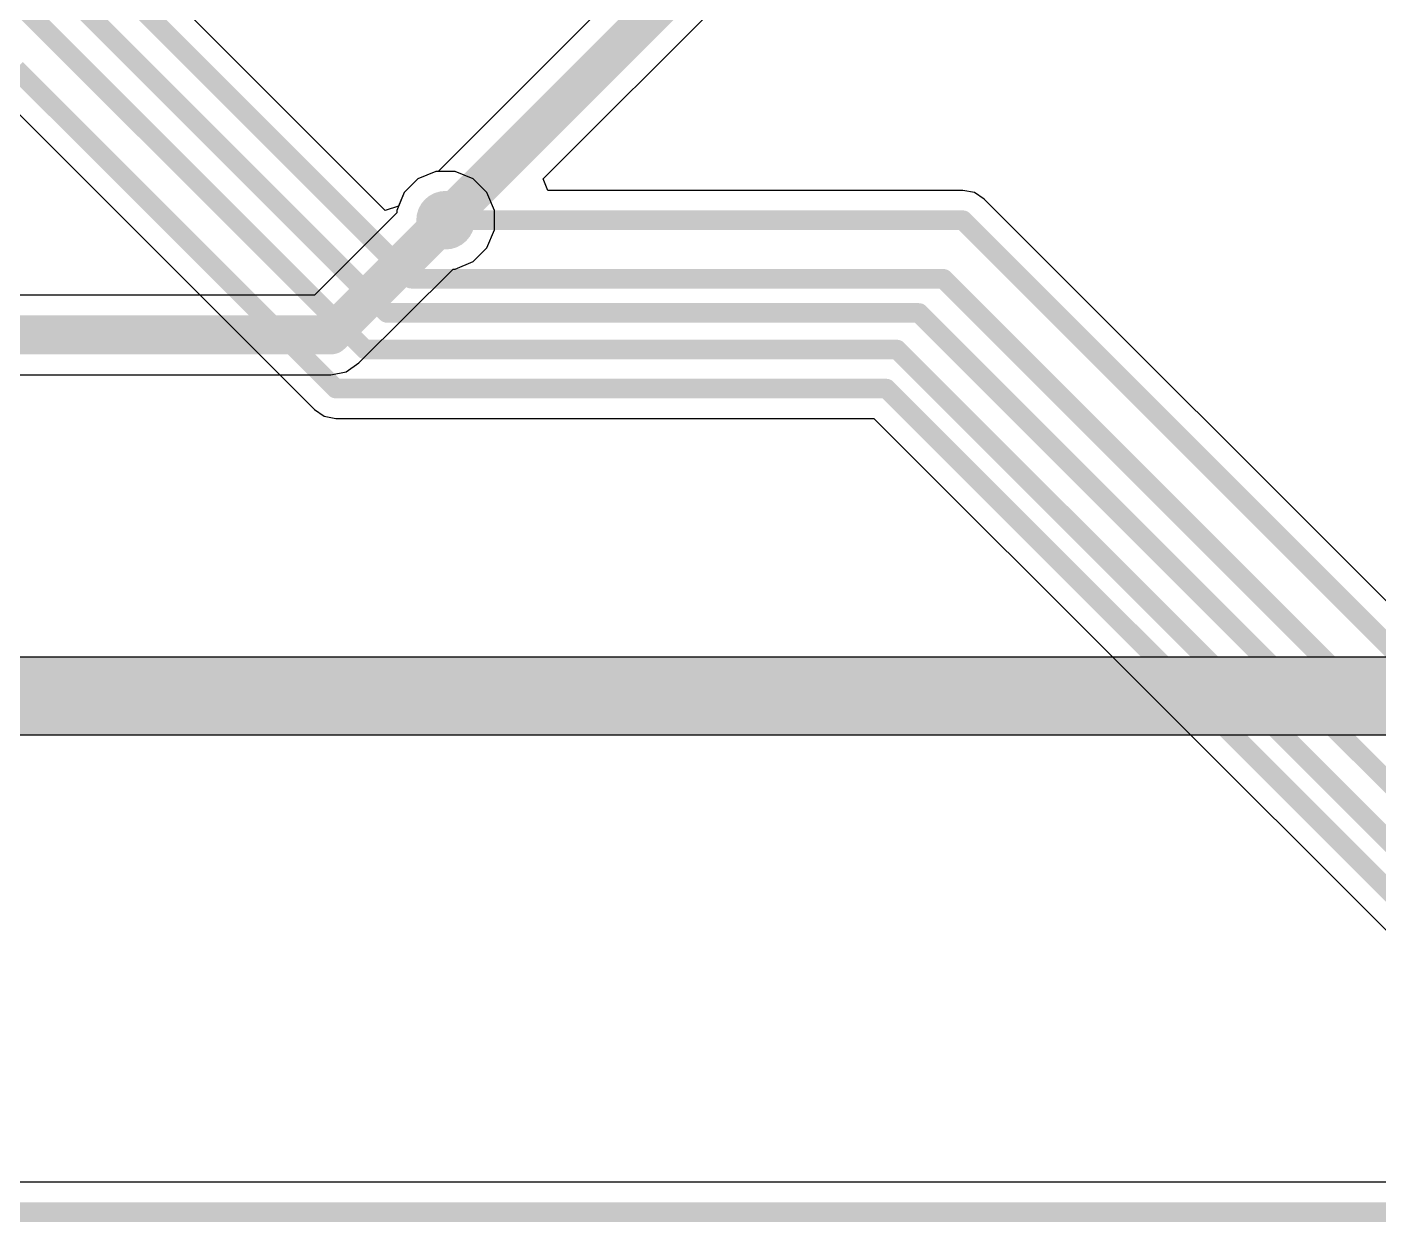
# Model space of a CAD drawing. Header units: inches. Extents: x -5 to 179, y -47 to 8.
# Drawn here: x 99.11 to 112.96, y -36.76 to -24.52 of the extents above; entities that cross this region are included whole.
import ezdxf

# ---------------------------------------------------------------- set-up
doc = ezdxf.new("R2010")
doc.units = ezdxf.units.IN
for name, color, linetype in [('Bottom Layer', 5, 'Continuous'), ('Keep-Out Layer', 6, 'Continuous'), ('Mechanical 1', 6, 'Continuous'), ('Top Layer', 1, 'Continuous'), ('Top Solder', 216, 'Continuous'), ('Via Holes', 16, 'Continuous')]:
    doc.layers.add(name, color=color, linetype=linetype)

msp = doc.modelspace()

# ---------------------------------------------------------------- hatches: boundary and pattern name
at = {"layer": 'Bottom Layer'}
h = msp.add_hatch(color=5, dxfattribs=at)
edge = h.paths.add_edge_path()
edge.add_arc((103.4, -26.5), 0.3, 0, 360)
at = {"layer": 'Top Layer'}
h = msp.add_hatch(color=1, dxfattribs=at)
edge = h.paths.add_edge_path()
edge.add_arc((103.4, -26.5), 0.3, 0, 360)
at = {"layer": 'Via Holes'}
h = msp.add_hatch(color=7, dxfattribs=at)
edge = h.paths.add_edge_path()
edge.add_arc((103.4, -26.5), 0.15, 0, 360)

# ---------------------------------------------------------------- linework, layer by layer
at = {"layer": 'Bottom Layer'}
for p, q in [((106.992, -22.331), (103.323, -26)), ((104.4, -26.077), (107.688, -22.788)), ((102.783, -26.4), (100.131, -23.748)), ((98.912, -25.295), (102.059, -28.441)), ((103.301, -26), (103.117, -26.076)), ((103.323, -26), (103.301, -26)), ((103.117, -26.076), (102.976, -26.217)), ((104.449, -26.194), (104.4, -26.077)), ((102.976, -26.217), (102.918, -26.356)), ((108.7, -26.194), (104.449, -26.194)), ((108.817, -26.217), (108.7, -26.194)), ((108.7, -26.194), (108.7, -26.194)), ((108.916, -26.284), (108.817, -26.217)), ((115.527, -32.894), (108.916, -26.284)), ((102.918, -26.356), (102.783, -26.4)), ((102.059, -28.441), (102.059, -28.441)), ((102.059, -28.441), (102.158, -28.508)), ((102.158, -28.508), (102.275, -28.531)), ((102.275, -28.531), (102.275, -28.531)), ((102.275, -28.531), (107.789, -28.531)), ((107.789, -28.531), (114.475, -35.216)), ((173.026, -36.358), (0.304, -36.358))]:
    msp.add_line(p, q, dxfattribs=at)
for points in [[(103.4, -26.5, 0.4, 0.4, 0), (107.4, -22.5, 0.4, 0.4, 0)], [(99.225, -23.875, 0.2, 0.2, 0), (102.8, -27.45, 0.2, 0.2, 0)], [(99.825, -23.875, 0.2, 0.2, 0), (103.05, -27.1, 0.2, 0.2, 0)], [(98.725, -23.975, 0.2, 0.2, 0), (102.575, -27.825, 0.2, 0.2, 0)], [(98.999, -24.949, 0.2, 0.2, 0), (102.275, -28.225, 0.2, 0.2, 0)], [(103.4, -26.5, 0.2, 0.2, 0), (108.7, -26.5, 0.2, 0.2, 0)], [(108.7, -26.5, 0.2, 0.2, 0), (115.4, -33.2, 0.2, 0.2, 0)], [(103.05, -27.1, 0.2, 0.2, 0), (108.5, -27.1, 0.2, 0.2, 0)], [(108.5, -27.1, 0.2, 0.2, 0), (115.1, -33.7, 0.2, 0.2, 0)], [(102.8, -27.45, 0.2, 0.2, 0), (108.25, -27.45, 0.2, 0.2, 0)], [(108.25, -27.45, 0.2, 0.2, 0), (114.9, -34.1, 0.2, 0.2, 0)], [(102.575, -27.825, 0.2, 0.2, 0), (108.025, -27.825, 0.2, 0.2, 0)], [(108.025, -27.825, 0.2, 0.2, 0), (114.8, -34.6, 0.2, 0.2, 0)], [(102.275, -28.225, 0.2, 0.2, 0), (107.916, -28.225, 0.2, 0.2, 0)], [(107.916, -28.225, 0.2, 0.2, 0), (114.691, -35, 0.2, 0.2, 0)]]:
    msp.add_lwpolyline(points, format="xyseb", dxfattribs=at)
for points in [[(103.3, -26.5, 0.2, 0.2, 1), (103.5, -26.5, 0.2, 0.2, 1)], [(103.35, -26.5, 0.1, 0.1, 1), (103.45, -26.5, 0.1, 0.1, 1)], [(108.65, -26.5, 0.1, 0.1, 1), (108.75, -26.5, 0.1, 0.1, 1)], [(108.65, -26.5, 0.1, 0.1, 1), (108.75, -26.5, 0.1, 0.1, 1)], [(103, -27.1, 0.1, 0.1, 1), (103.1, -27.1, 0.1, 0.1, 1)], [(103, -27.1, 0.1, 0.1, 1), (103.1, -27.1, 0.1, 0.1, 1)], [(108.45, -27.1, 0.1, 0.1, 1), (108.55, -27.1, 0.1, 0.1, 1)], [(108.45, -27.1, 0.1, 0.1, 1), (108.55, -27.1, 0.1, 0.1, 1)], [(102.75, -27.45, 0.1, 0.1, 1), (102.85, -27.45, 0.1, 0.1, 1)], [(102.75, -27.45, 0.1, 0.1, 1), (102.85, -27.45, 0.1, 0.1, 1)], [(108.2, -27.45, 0.1, 0.1, 1), (108.3, -27.45, 0.1, 0.1, 1)], [(108.2, -27.45, 0.1, 0.1, 1), (108.3, -27.45, 0.1, 0.1, 1)], [(102.525, -27.825, 0.1, 0.1, 1), (102.625, -27.825, 0.1, 0.1, 1)], [(102.525, -27.825, 0.1, 0.1, 1), (102.625, -27.825, 0.1, 0.1, 1)], [(107.975, -27.825, 0.1, 0.1, 1), (108.075, -27.825, 0.1, 0.1, 1)], [(107.975, -27.825, 0.1, 0.1, 1), (108.075, -27.825, 0.1, 0.1, 1)], [(102.225, -28.225, 0.1, 0.1, 1), (102.325, -28.225, 0.1, 0.1, 1)], [(102.225, -28.225, 0.1, 0.1, 1), (102.325, -28.225, 0.1, 0.1, 1)], [(107.866, -28.225, 0.1, 0.1, 1), (107.966, -28.225, 0.1, 0.1, 1)], [(107.866, -28.225, 0.1, 0.1, 1), (107.966, -28.225, 0.1, 0.1, 1)]]:
    msp.add_lwpolyline(points, format="xyseb", close=True, dxfattribs=at)
at = {"layer": 'Keep-Out Layer'}
msp.add_lwpolyline([(-0.001, -36.664, 0.2, 0.2, 0), (173.332, -36.664, 0.2, 0.2, 0)], format="xyseb", dxfattribs=at)
at = {"layer": 'Mechanical 1'}
msp.add_lwpolyline([(97.375, -31.375, 0.8, 0.8, 0), (144.95, -31.375, 0.8, 0.8, 0)], format="xyseb", dxfattribs=at)
at = {"layer": 'Top Layer'}
for p, q in [((103.301, -26), (103.117, -26.076)), ((103.499, -26), (103.301, -26)), ((103.683, -26.076), (103.499, -26)), ((103.117, -26.076), (102.976, -26.217)), ((103.824, -26.217), (103.683, -26.076)), ((102.976, -26.217), (102.9, -26.401)), ((103.9, -26.401), (103.824, -26.217)), ((102.9, -26.423), (102.056, -27.267)), ((102.9, -26.401), (102.9, -26.423)), ((103.9, -26.599), (103.9, -26.401)), ((103.824, -26.783), (103.9, -26.599)), ((103.683, -26.924), (103.824, -26.783)), ((102.513, -27.963), (103.477, -27)), ((103.477, -27), (103.499, -27)), ((103.499, -27), (103.683, -26.924)), ((102.056, -27.267), (98.824, -27.267)), ((102.381, -28.052), (102.513, -27.963)), ((98.824, -28.083), (102.225, -28.083)), ((102.225, -28.083), (102.381, -28.052)), ((102.225, -28.083), (102.225, -28.083)), ((173.026, -36.358), (0.304, -36.358))]:
    msp.add_line(p, q, dxfattribs=at)
for points in [[(102.225, -27.675, 0.4, 0.4, 0), (103.4, -26.5, 0.4, 0.4, 0)], [(98.525, -27.675, 0.4, 0.4, 0), (102.225, -27.675, 0.4, 0.4, 0)]]:
    msp.add_lwpolyline(points, format="xyseb", dxfattribs=at)
for points in [[(103.3, -26.5, 0.2, 0.2, 1), (103.5, -26.5, 0.2, 0.2, 1)], [(102.125, -27.675, 0.2, 0.2, 1), (102.325, -27.675, 0.2, 0.2, 1)], [(102.125, -27.675, 0.2, 0.2, 1), (102.325, -27.675, 0.2, 0.2, 1)]]:
    msp.add_lwpolyline(points, format="xyseb", close=True, dxfattribs=at)
at = {"layer": 'Top Solder'}
for p, q in [((97.335, -30.975), (144.784, -30.975)), ((144.99, -31.775), (97.541, -31.775))]:
    msp.add_line(p, q, dxfattribs=at)

doc.saveas('drawing.dxf')
